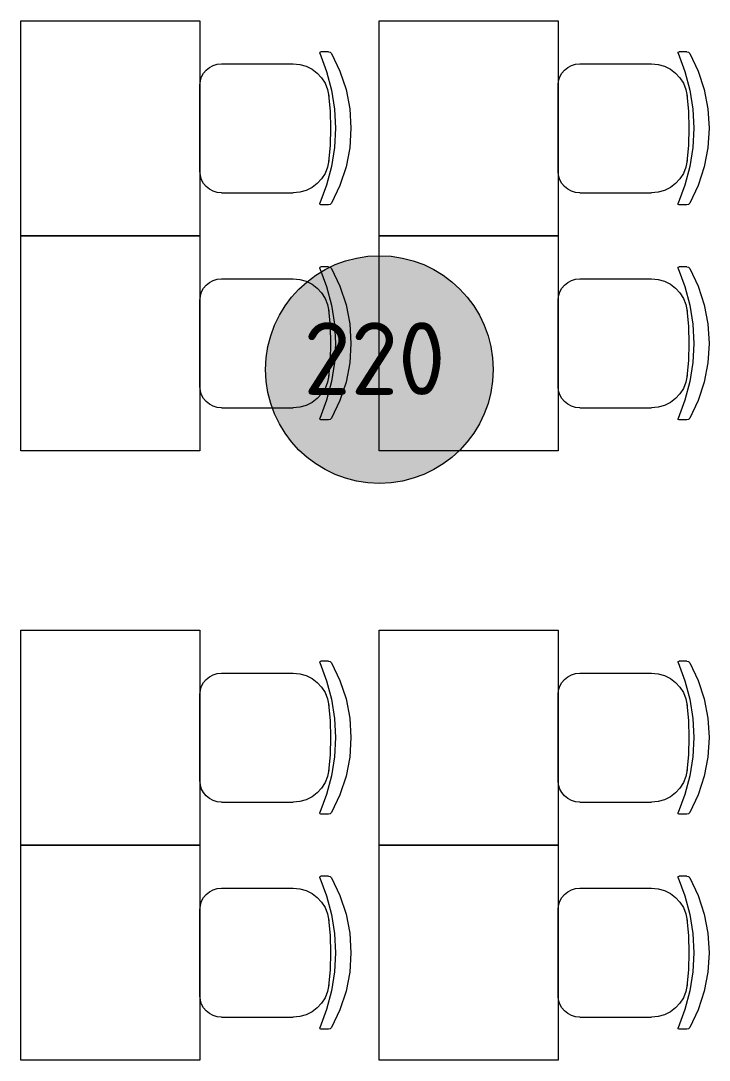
# Model space of a CAD drawing. Header units: millimetres. Extents: x 0 to 1189, y 0 to 841.
# Drawn here: x 498.78 to 517.99, y 318.92 to 347.92 of the extents above; entities that cross this region are included whole.
import ezdxf

# ---------------------------------------------------------------- set-up
doc = ezdxf.new("R2010")
doc.units = ezdxf.units.MM

msp = doc.modelspace()

# ---------------------------------------------------------------- hatches: boundary and pattern name
at = {"true_color": 0xffffff}
h = msp.add_hatch(color=7, dxfattribs=at)
edge = h.paths.add_edge_path()
edge.add_arc((508.789277, 338.194287), 3.176255, 0, 360)

# ---------------------------------------------------------------- linework, layer by layer
at = {"color": 253, "lineweight": 0, "true_color": 0x999999}
for points in [[(498.778762, 341.924293), (498.778762, 347.924302)], [(498.778762, 347.924302), (503.77877, 347.924302)], [(503.77877, 347.924302), (503.77877, 341.924293)], [(508.778777, 341.924293), (508.778777, 347.924302)], [(508.778777, 347.924302), (513.778785, 347.924302)], [(513.778785, 347.924302), (513.778785, 341.924293)], [(507.125775, 347.016301), (507.122775, 347.029301), (507.1314, 347.050676), (507.152775, 347.059301)], [(507.125775, 347.016301), (507.122775, 347.029301), (507.1314, 347.050676), (507.152775, 347.059301)], [(507.125775, 347.016301), (507.316134, 346.512659), (507.45315, 345.993174), (507.535979, 345.462252), (507.563775, 344.924298), (507.535979, 344.386484), (507.45315, 343.855796), (507.316134, 343.336358), (507.125775, 342.832294)], [(507.125775, 347.016301), (507.316134, 346.512659), (507.45315, 345.993174), (507.535979, 345.462252), (507.563775, 344.924298), (507.535979, 344.386484), (507.45315, 343.855796), (507.316134, 343.336358), (507.125775, 342.832294)], [(507.368775, 347.059301), (507.152775, 347.059301)], [(507.368775, 347.059301), (507.152775, 347.059301)], [(507.368775, 347.059301), (507.41765, 347.046676), (507.453775, 347.012301)], [(507.368775, 347.059301), (507.41765, 347.046676), (507.453775, 347.012301)], [(507.453775, 347.012301), (507.687494, 346.519269), (507.856526, 346.002799), (507.959182, 345.46908), (507.993776, 344.924298), (507.959182, 344.379937), (507.856526, 343.846171), (507.687494, 343.329467), (507.453775, 342.836294)], [(507.453775, 347.012301), (507.687494, 346.519269), (507.856526, 346.002799), (507.959182, 345.46908), (507.993776, 344.924298), (507.959182, 344.379937), (507.856526, 343.846171), (507.687494, 343.329467), (507.453775, 342.836294)], [(517.12579, 347.016301), (517.12279, 347.029301), (517.131415, 347.050676), (517.15279, 347.059301)], [(517.12579, 347.016301), (517.12279, 347.029301), (517.131415, 347.050676), (517.15279, 347.059301)], [(517.12579, 347.016301), (517.31615, 346.512659), (517.453166, 345.993174), (517.535994, 345.462252), (517.563791, 344.924298), (517.535994, 344.386484), (517.453166, 343.855796), (517.31615, 343.336358), (517.12579, 342.832294)], [(517.12579, 347.016301), (517.31615, 346.512659), (517.453166, 345.993174), (517.535994, 345.462252), (517.563791, 344.924298), (517.535994, 344.386484), (517.453166, 343.855796), (517.31615, 343.336358), (517.12579, 342.832294)], [(517.36879, 347.059301), (517.15279, 347.059301)], [(517.36879, 347.059301), (517.15279, 347.059301)], [(517.36879, 347.059301), (517.417665, 347.046676), (517.453791, 347.012301)], [(517.36879, 347.059301), (517.417665, 347.046676), (517.453791, 347.012301)], [(517.453791, 347.012301), (517.68751, 346.519269), (517.856541, 346.002799), (517.959198, 345.46908), (517.993791, 344.924298), (517.959198, 344.379937), (517.856541, 343.846171), (517.68751, 343.329467), (517.453791, 342.836294)], [(517.453791, 347.012301), (517.68751, 346.519269), (517.856541, 346.002799), (517.959198, 345.46908), (517.993791, 344.924298), (517.959198, 344.379937), (517.856541, 343.846171), (517.68751, 343.329467), (517.453791, 342.836294)], [(503.77877, 346.124299), (503.790975, 346.245401), (503.825973, 346.358112), (503.881338, 346.460042), (503.954645, 346.5488), (504.043467, 346.621996), (504.14538, 346.677238), (504.257956, 346.712136), (504.378771, 346.7243)], [(503.77877, 346.124299), (503.790975, 346.245401), (503.825973, 346.358112), (503.881338, 346.460042), (503.954645, 346.5488), (504.043467, 346.621996), (504.14538, 346.677238), (504.257956, 346.712136), (504.378771, 346.7243)], [(504.378771, 346.7243), (506.381774, 346.7243)], [(504.378771, 346.7243), (506.381774, 346.7243)], [(506.381774, 346.7243), (506.57001, 346.706587), (506.746915, 346.655535), (506.90903, 346.574271), (507.0529, 346.465925), (507.175066, 346.333626), (507.272072, 346.180503), (507.340461, 346.009684), (507.376775, 345.824299)], [(506.381774, 346.7243), (506.57001, 346.706587), (506.746915, 346.655535), (506.90903, 346.574271), (507.0529, 346.465925), (507.175066, 346.333626), (507.272072, 346.180503), (507.340461, 346.009684), (507.376775, 345.824299)], [(513.778785, 346.124299), (513.79099, 346.245401), (513.825988, 346.358112), (513.881353, 346.460042), (513.95466, 346.5488), (514.043483, 346.621996), (514.145395, 346.677238), (514.257971, 346.712136), (514.378786, 346.7243)], [(513.778785, 346.124299), (513.79099, 346.245401), (513.825988, 346.358112), (513.881353, 346.460042), (513.95466, 346.5488), (514.043483, 346.621996), (514.145395, 346.677238), (514.257971, 346.712136), (514.378786, 346.7243)], [(514.378786, 346.7243), (516.381789, 346.7243)], [(514.378786, 346.7243), (516.381789, 346.7243)], [(516.381789, 346.7243), (516.570026, 346.706587), (516.74693, 346.655535), (516.909046, 346.574271), (517.052915, 346.465925), (517.175081, 346.333626), (517.272087, 346.180503), (517.340476, 346.009684), (517.37679, 345.824299)], [(516.381789, 346.7243), (516.570026, 346.706587), (516.74693, 346.655535), (516.909046, 346.574271), (517.052915, 346.465925), (517.175081, 346.333626), (517.272087, 346.180503), (517.340476, 346.009684), (517.37679, 345.824299)], [(503.77877, 343.723296), (503.77877, 346.124299)], [(503.77877, 343.723296), (503.77877, 346.124299)], [(513.778785, 343.723296), (513.778785, 346.124299)], [(513.778785, 343.723296), (513.778785, 346.124299)], [(507.371775, 345.865299), (507.41365, 345.395923), (507.427775, 344.924298), (507.41365, 344.453047), (507.371775, 343.983296)], [(507.371775, 345.865299), (507.41365, 345.395923), (507.427775, 344.924298), (507.41365, 344.453047), (507.371775, 343.983296)], [(517.37179, 345.865299), (517.413665, 345.395923), (517.427791, 344.924298), (517.413665, 344.453047), (517.37179, 343.983296)], [(517.37179, 345.865299), (517.413665, 345.395923), (517.427791, 344.924298), (517.413665, 344.453047), (517.37179, 343.983296)], [(507.376775, 344.024296), (507.340461, 343.838911), (507.272072, 343.668093), (507.175066, 343.514969), (507.0529, 343.38267), (506.90903, 343.274324), (506.746915, 343.193061), (506.57001, 343.142008), (506.381774, 343.124295)], [(507.376775, 344.024296), (507.340461, 343.838911), (507.272072, 343.668093), (507.175066, 343.514969), (507.0529, 343.38267), (506.90903, 343.274324), (506.746915, 343.193061), (506.57001, 343.142008), (506.381774, 343.124295)], [(517.37679, 344.024296), (517.340476, 343.838911), (517.272087, 343.668093), (517.175081, 343.514969), (517.052915, 343.38267), (516.909046, 343.274324), (516.74693, 343.193061), (516.570026, 343.142008), (516.381789, 343.124295)], [(517.37679, 344.024296), (517.340476, 343.838911), (517.272087, 343.668093), (517.175081, 343.514969), (517.052915, 343.38267), (516.909046, 343.274324), (516.74693, 343.193061), (516.570026, 343.142008), (516.381789, 343.124295)], [(504.378771, 343.124295), (504.257956, 343.1365), (504.14538, 343.171498), (504.043467, 343.226863), (503.954645, 343.30017), (503.881338, 343.388993), (503.825973, 343.490905), (503.790975, 343.603481), (503.77877, 343.724296)], [(504.378771, 343.124295), (504.257956, 343.1365), (504.14538, 343.171498), (504.043467, 343.226863), (503.954645, 343.30017), (503.881338, 343.388993), (503.825973, 343.490905), (503.790975, 343.603481), (503.77877, 343.724296)], [(514.378786, 343.124295), (514.257971, 343.1365), (514.145395, 343.171498), (514.043483, 343.226863), (513.95466, 343.30017), (513.881353, 343.388993), (513.825988, 343.490905), (513.79099, 343.603481), (513.778785, 343.724296)], [(514.378786, 343.124295), (514.257971, 343.1365), (514.145395, 343.171498), (514.043483, 343.226863), (513.95466, 343.30017), (513.881353, 343.388993), (513.825988, 343.490905), (513.79099, 343.603481), (513.778785, 343.724296)], [(504.378771, 343.124295), (506.381774, 343.124295)], [(504.378771, 343.124295), (506.381774, 343.124295)], [(514.378786, 343.124295), (516.381789, 343.124295)], [(514.378786, 343.124295), (516.381789, 343.124295)], [(507.152775, 342.789294), (507.1314, 342.798294), (507.122775, 342.819294), (507.125775, 342.832294)], [(507.152775, 342.789294), (507.1314, 342.798294), (507.122775, 342.819294), (507.125775, 342.832294)], [(507.368775, 342.789294), (507.152775, 342.789294)], [(507.368775, 342.789294), (507.152775, 342.789294)], [(507.453775, 342.836294), (507.41765, 342.801919), (507.368775, 342.789294)], [(507.453775, 342.836294), (507.41765, 342.801919), (507.368775, 342.789294)], [(517.15279, 342.789294), (517.131415, 342.798294), (517.12279, 342.819294), (517.12579, 342.832294)], [(517.15279, 342.789294), (517.131415, 342.798294), (517.12279, 342.819294), (517.12579, 342.832294)], [(517.36879, 342.789294), (517.15279, 342.789294)], [(517.36879, 342.789294), (517.15279, 342.789294)], [(517.453791, 342.836294), (517.417665, 342.801919), (517.36879, 342.789294)], [(517.453791, 342.836294), (517.417665, 342.801919), (517.36879, 342.789294)], [(498.778762, 335.924284), (498.778762, 341.924293)], [(498.778762, 341.924293), (503.77877, 341.924293)], [(503.77877, 341.924293), (498.778762, 341.924293)], [(503.77877, 341.924293), (503.77877, 335.924284)], [(508.778777, 335.924284), (508.778777, 341.924293)], [(508.778777, 341.924293), (513.778785, 341.924293)], [(513.778785, 341.924293), (508.778777, 341.924293)], [(513.778785, 341.924293), (513.778785, 335.924284)], [(507.125775, 341.016292), (507.122775, 341.029292), (507.1314, 341.050667), (507.152775, 341.059292)], [(507.125775, 341.016292), (507.122775, 341.029292), (507.1314, 341.050667), (507.152775, 341.059292)], [(507.368775, 341.059292), (507.152775, 341.059292)], [(507.368775, 341.059292), (507.152775, 341.059292)], [(507.368775, 341.059292), (507.41765, 341.046667), (507.453775, 341.012292)], [(507.368775, 341.059292), (507.41765, 341.046667), (507.453775, 341.012292)], [(517.12579, 341.016292), (517.12279, 341.029292), (517.131415, 341.050667), (517.15279, 341.059292)], [(517.12579, 341.016292), (517.12279, 341.029292), (517.131415, 341.050667), (517.15279, 341.059292)], [(517.36879, 341.059292), (517.15279, 341.059292)], [(517.36879, 341.059292), (517.15279, 341.059292)], [(517.36879, 341.059292), (517.417665, 341.046667), (517.453791, 341.012292)], [(517.36879, 341.059292), (517.417665, 341.046667), (517.453791, 341.012292)], [(507.125775, 341.016292), (507.316134, 340.51265), (507.45315, 339.993165), (507.535979, 339.462242), (507.563775, 338.924288), (507.535979, 338.386475), (507.45315, 337.855787), (507.316134, 337.336349), (507.125775, 336.832285)], [(507.125775, 341.016292), (507.316134, 340.51265), (507.45315, 339.993165), (507.535979, 339.462242), (507.563775, 338.924288), (507.535979, 338.386475), (507.45315, 337.855787), (507.316134, 337.336349), (507.125775, 336.832285)], [(507.453775, 341.012292), (507.687494, 340.51926), (507.856526, 340.00279), (507.959182, 339.469071), (507.993776, 338.924288), (507.959182, 338.379928), (507.856526, 337.846162), (507.687494, 337.329458), (507.453775, 336.836285)], [(507.453775, 341.012292), (507.687494, 340.51926), (507.856526, 340.00279), (507.959182, 339.469071), (507.993776, 338.924288), (507.959182, 338.379928), (507.856526, 337.846162), (507.687494, 337.329458), (507.453775, 336.836285)], [(517.12579, 341.016292), (517.31615, 340.51265), (517.453166, 339.993165), (517.535994, 339.462242), (517.563791, 338.924288), (517.535994, 338.386475), (517.453166, 337.855787), (517.31615, 337.336349), (517.12579, 336.832285)], [(517.12579, 341.016292), (517.31615, 340.51265), (517.453166, 339.993165), (517.535994, 339.462242), (517.563791, 338.924288), (517.535994, 338.386475), (517.453166, 337.855787), (517.31615, 337.336349), (517.12579, 336.832285)], [(517.453791, 341.012292), (517.68751, 340.51926), (517.856541, 340.00279), (517.959198, 339.469071), (517.993791, 338.924288), (517.959198, 338.379928), (517.856541, 337.846162), (517.68751, 337.329458), (517.453791, 336.836285)], [(517.453791, 341.012292), (517.68751, 340.51926), (517.856541, 340.00279), (517.959198, 339.469071), (517.993791, 338.924288), (517.959198, 338.379928), (517.856541, 337.846162), (517.68751, 337.329458), (517.453791, 336.836285)], [(503.77877, 340.12429), (503.790975, 340.245392), (503.825973, 340.358103), (503.881338, 340.460033), (503.954645, 340.548791), (504.043467, 340.621986), (504.14538, 340.677229), (504.257956, 340.712127), (504.378771, 340.724291)], [(503.77877, 340.12429), (503.790975, 340.245392), (503.825973, 340.358103), (503.881338, 340.460033), (503.954645, 340.548791), (504.043467, 340.621986), (504.14538, 340.677229), (504.257956, 340.712127), (504.378771, 340.724291)], [(504.378771, 340.724291), (506.381774, 340.724291)], [(504.378771, 340.724291), (506.381774, 340.724291)], [(506.381774, 340.724291), (506.57001, 340.706578), (506.746915, 340.655526), (506.90903, 340.574262), (507.0529, 340.465916), (507.175066, 340.333617), (507.272072, 340.180494), (507.340461, 340.009675), (507.376775, 339.82429)], [(506.381774, 340.724291), (506.57001, 340.706578), (506.746915, 340.655526), (506.90903, 340.574262), (507.0529, 340.465916), (507.175066, 340.333617), (507.272072, 340.180494), (507.340461, 340.009675), (507.376775, 339.82429)], [(513.778785, 340.12429), (513.79099, 340.245392), (513.825988, 340.358103), (513.881353, 340.460033), (513.95466, 340.548791), (514.043483, 340.621986), (514.145395, 340.677229), (514.257971, 340.712127), (514.378786, 340.724291)], [(513.778785, 340.12429), (513.79099, 340.245392), (513.825988, 340.358103), (513.881353, 340.460033), (513.95466, 340.548791), (514.043483, 340.621986), (514.145395, 340.677229), (514.257971, 340.712127), (514.378786, 340.724291)], [(514.378786, 340.724291), (516.381789, 340.724291)], [(514.378786, 340.724291), (516.381789, 340.724291)], [(516.381789, 340.724291), (516.570026, 340.706578), (516.74693, 340.655526), (516.909046, 340.574262), (517.052915, 340.465916), (517.175081, 340.333617), (517.272087, 340.180494), (517.340476, 340.009675), (517.37679, 339.82429)], [(516.381789, 340.724291), (516.570026, 340.706578), (516.74693, 340.655526), (516.909046, 340.574262), (517.052915, 340.465916), (517.175081, 340.333617), (517.272087, 340.180494), (517.340476, 340.009675), (517.37679, 339.82429)], [(503.77877, 337.723287), (503.77877, 340.12429)], [(503.77877, 337.723287), (503.77877, 340.12429)], [(513.778785, 337.723287), (513.778785, 340.12429)], [(513.778785, 337.723287), (513.778785, 340.12429)], [(507.371775, 339.86529), (507.41365, 339.395914), (507.427775, 338.924288), (507.41365, 338.453038), (507.371775, 337.983287)], [(507.371775, 339.86529), (507.41365, 339.395914), (507.427775, 338.924288), (507.41365, 338.453038), (507.371775, 337.983287)], [(517.37179, 339.86529), (517.413665, 339.395914), (517.427791, 338.924288), (517.413665, 338.453038), (517.37179, 337.983287)], [(517.37179, 339.86529), (517.413665, 339.395914), (517.427791, 338.924288), (517.413665, 338.453038), (517.37179, 337.983287)], [(507.376775, 338.024287), (507.340461, 337.838902), (507.272072, 337.668083), (507.175066, 337.51496), (507.0529, 337.382661), (506.90903, 337.274315), (506.746915, 337.193051), (506.57001, 337.141999), (506.381774, 337.124286)], [(507.376775, 338.024287), (507.340461, 337.838902), (507.272072, 337.668083), (507.175066, 337.51496), (507.0529, 337.382661), (506.90903, 337.274315), (506.746915, 337.193051), (506.57001, 337.141999), (506.381774, 337.124286)], [(517.37679, 338.024287), (517.340476, 337.838902), (517.272087, 337.668083), (517.175081, 337.51496), (517.052915, 337.382661), (516.909046, 337.274315), (516.74693, 337.193051), (516.570026, 337.141999), (516.381789, 337.124286)], [(517.37679, 338.024287), (517.340476, 337.838902), (517.272087, 337.668083), (517.175081, 337.51496), (517.052915, 337.382661), (516.909046, 337.274315), (516.74693, 337.193051), (516.570026, 337.141999), (516.381789, 337.124286)], [(504.378771, 337.124286), (504.257956, 337.136491), (504.14538, 337.171489), (504.043467, 337.226854), (503.954645, 337.300161), (503.881338, 337.388983), (503.825973, 337.490896), (503.790975, 337.603472), (503.77877, 337.724287)], [(504.378771, 337.124286), (504.257956, 337.136491), (504.14538, 337.171489), (504.043467, 337.226854), (503.954645, 337.300161), (503.881338, 337.388983), (503.825973, 337.490896), (503.790975, 337.603472), (503.77877, 337.724287)], [(514.378786, 337.124286), (514.257971, 337.136491), (514.145395, 337.171489), (514.043483, 337.226854), (513.95466, 337.300161), (513.881353, 337.388983), (513.825988, 337.490896), (513.79099, 337.603472), (513.778785, 337.724287)], [(514.378786, 337.124286), (514.257971, 337.136491), (514.145395, 337.171489), (514.043483, 337.226854), (513.95466, 337.300161), (513.881353, 337.388983), (513.825988, 337.490896), (513.79099, 337.603472), (513.778785, 337.724287)], [(504.378771, 337.124286), (506.381774, 337.124286)], [(504.378771, 337.124286), (506.381774, 337.124286)], [(514.378786, 337.124286), (516.381789, 337.124286)], [(514.378786, 337.124286), (516.381789, 337.124286)], [(507.152775, 336.789285), (507.1314, 336.798285), (507.122775, 336.819285), (507.125775, 336.832285)], [(507.152775, 336.789285), (507.1314, 336.798285), (507.122775, 336.819285), (507.125775, 336.832285)], [(507.368775, 336.789285), (507.152775, 336.789285)], [(507.368775, 336.789285), (507.152775, 336.789285)], [(507.453775, 336.836285), (507.41765, 336.80191), (507.368775, 336.789285)], [(507.453775, 336.836285), (507.41765, 336.80191), (507.368775, 336.789285)], [(517.15279, 336.789285), (517.131415, 336.798285), (517.12279, 336.819285), (517.12579, 336.832285)], [(517.15279, 336.789285), (517.131415, 336.798285), (517.12279, 336.819285), (517.12579, 336.832285)], [(517.36879, 336.789285), (517.15279, 336.789285)], [(517.36879, 336.789285), (517.15279, 336.789285)], [(517.453791, 336.836285), (517.417665, 336.80191), (517.36879, 336.789285)], [(517.453791, 336.836285), (517.417665, 336.80191), (517.36879, 336.789285)], [(503.77877, 335.924284), (498.778762, 335.924284)], [(513.778785, 335.924284), (508.778777, 335.924284)], [(498.778762, 324.924267), (498.778762, 330.924276)], [(498.778762, 330.924276), (503.77877, 330.924276)], [(503.77877, 330.924276), (503.77877, 324.924267)], [(508.778777, 324.924267), (508.778777, 330.924276)], [(508.778777, 330.924276), (513.778785, 330.924276)], [(513.778785, 330.924276), (513.778785, 324.924267)], [(507.125775, 330.016275), (507.122775, 330.029275), (507.1314, 330.05065), (507.152775, 330.059275)], [(507.125775, 330.016275), (507.122775, 330.029275), (507.1314, 330.05065), (507.152775, 330.059275)], [(507.368775, 330.059275), (507.152775, 330.059275)], [(507.368775, 330.059275), (507.152775, 330.059275)], [(507.368775, 330.059275), (507.41765, 330.04665), (507.453775, 330.012275)], [(507.368775, 330.059275), (507.41765, 330.04665), (507.453775, 330.012275)], [(517.12579, 330.016275), (517.12279, 330.029275), (517.131415, 330.05065), (517.15279, 330.059275)], [(517.12579, 330.016275), (517.12279, 330.029275), (517.131415, 330.05065), (517.15279, 330.059275)], [(517.36879, 330.059275), (517.15279, 330.059275)], [(517.36879, 330.059275), (517.15279, 330.059275)], [(517.36879, 330.059275), (517.417665, 330.04665), (517.453791, 330.012275)], [(517.36879, 330.059275), (517.417665, 330.04665), (517.453791, 330.012275)], [(507.125775, 330.016275), (507.316134, 329.512633), (507.45315, 328.993148), (507.535979, 328.462226), (507.563775, 327.924272), (507.535979, 327.386458), (507.45315, 326.85577), (507.316134, 326.336332), (507.125775, 325.832268)], [(507.125775, 330.016275), (507.316134, 329.512633), (507.45315, 328.993148), (507.535979, 328.462226), (507.563775, 327.924272), (507.535979, 327.386458), (507.45315, 326.85577), (507.316134, 326.336332), (507.125775, 325.832268)], [(507.453775, 330.012275), (507.687494, 329.519243), (507.856526, 329.002773), (507.959182, 328.469054), (507.993776, 327.924272), (507.959182, 327.379911), (507.856526, 326.846145), (507.687494, 326.329441), (507.453775, 325.836268)], [(507.453775, 330.012275), (507.687494, 329.519243), (507.856526, 329.002773), (507.959182, 328.469054), (507.993776, 327.924272), (507.959182, 327.379911), (507.856526, 326.846145), (507.687494, 326.329441), (507.453775, 325.836268)], [(517.12579, 330.016275), (517.31615, 329.512633), (517.453166, 328.993148), (517.535994, 328.462226), (517.563791, 327.924272), (517.535994, 327.386458), (517.453166, 326.85577), (517.31615, 326.336332), (517.12579, 325.832268)], [(517.12579, 330.016275), (517.31615, 329.512633), (517.453166, 328.993148), (517.535994, 328.462226), (517.563791, 327.924272), (517.535994, 327.386458), (517.453166, 326.85577), (517.31615, 326.336332), (517.12579, 325.832268)], [(517.453791, 330.012275), (517.68751, 329.519243), (517.856541, 329.002773), (517.959198, 328.469054), (517.993791, 327.924272), (517.959198, 327.379911), (517.856541, 326.846145), (517.68751, 326.329441), (517.453791, 325.836268)], [(517.453791, 330.012275), (517.68751, 329.519243), (517.856541, 329.002773), (517.959198, 328.469054), (517.993791, 327.924272), (517.959198, 327.379911), (517.856541, 326.846145), (517.68751, 326.329441), (517.453791, 325.836268)], [(503.77877, 329.124274), (503.790975, 329.245375), (503.825973, 329.358086), (503.881338, 329.460016), (503.954645, 329.548774), (504.043467, 329.62197), (504.14538, 329.677212), (504.257956, 329.71211), (504.378771, 329.724274)], [(503.77877, 329.124274), (503.790975, 329.245375), (503.825973, 329.358086), (503.881338, 329.460016), (503.954645, 329.548774), (504.043467, 329.62197), (504.14538, 329.677212), (504.257956, 329.71211), (504.378771, 329.724274)], [(504.378771, 329.724274), (506.381774, 329.724274)], [(504.378771, 329.724274), (506.381774, 329.724274)], [(506.381774, 329.724274), (506.57001, 329.706562), (506.746915, 329.655509), (506.90903, 329.574245), (507.0529, 329.465899), (507.175066, 329.3336), (507.272072, 329.180477), (507.340461, 329.009658), (507.376775, 328.824273)], [(506.381774, 329.724274), (506.57001, 329.706562), (506.746915, 329.655509), (506.90903, 329.574245), (507.0529, 329.465899), (507.175066, 329.3336), (507.272072, 329.180477), (507.340461, 329.009658), (507.376775, 328.824273)], [(513.778785, 329.124274), (513.79099, 329.245375), (513.825988, 329.358086), (513.881353, 329.460016), (513.95466, 329.548774), (514.043483, 329.62197), (514.145395, 329.677212), (514.257971, 329.71211), (514.378786, 329.724274)], [(513.778785, 329.124274), (513.79099, 329.245375), (513.825988, 329.358086), (513.881353, 329.460016), (513.95466, 329.548774), (514.043483, 329.62197), (514.145395, 329.677212), (514.257971, 329.71211), (514.378786, 329.724274)], [(514.378786, 329.724274), (516.381789, 329.724274)], [(514.378786, 329.724274), (516.381789, 329.724274)], [(516.381789, 329.724274), (516.570026, 329.706562), (516.74693, 329.655509), (516.909046, 329.574245), (517.052915, 329.465899), (517.175081, 329.3336), (517.272087, 329.180477), (517.340476, 329.009658), (517.37679, 328.824273)], [(516.381789, 329.724274), (516.570026, 329.706562), (516.74693, 329.655509), (516.909046, 329.574245), (517.052915, 329.465899), (517.175081, 329.3336), (517.272087, 329.180477), (517.340476, 329.009658), (517.37679, 328.824273)], [(503.77877, 326.72327), (503.77877, 329.124274)], [(503.77877, 326.72327), (503.77877, 329.124274)], [(507.371775, 328.865273), (507.41365, 328.395897), (507.427775, 327.924272), (507.41365, 327.453021), (507.371775, 326.98327)], [(507.371775, 328.865273), (507.41365, 328.395897), (507.427775, 327.924272), (507.41365, 327.453021), (507.371775, 326.98327)], [(513.778785, 326.72327), (513.778785, 329.124274)], [(513.778785, 326.72327), (513.778785, 329.124274)], [(517.37179, 328.865273), (517.413665, 328.395897), (517.427791, 327.924272), (517.413665, 327.453021), (517.37179, 326.98327)], [(517.37179, 328.865273), (517.413665, 328.395897), (517.427791, 327.924272), (517.413665, 327.453021), (517.37179, 326.98327)], [(507.376775, 327.02427), (507.340461, 326.838885), (507.272072, 326.668067), (507.175066, 326.514943), (507.0529, 326.382644), (506.90903, 326.274298), (506.746915, 326.193035), (506.57001, 326.141982), (506.381774, 326.124269)], [(507.376775, 327.02427), (507.340461, 326.838885), (507.272072, 326.668067), (507.175066, 326.514943), (507.0529, 326.382644), (506.90903, 326.274298), (506.746915, 326.193035), (506.57001, 326.141982), (506.381774, 326.124269)], [(517.37679, 327.02427), (517.340476, 326.838885), (517.272087, 326.668067), (517.175081, 326.514943), (517.052915, 326.382644), (516.909046, 326.274298), (516.74693, 326.193035), (516.570026, 326.141982), (516.381789, 326.124269)], [(517.37679, 327.02427), (517.340476, 326.838885), (517.272087, 326.668067), (517.175081, 326.514943), (517.052915, 326.382644), (516.909046, 326.274298), (516.74693, 326.193035), (516.570026, 326.141982), (516.381789, 326.124269)], [(504.378771, 326.124269), (504.257956, 326.136474), (504.14538, 326.171472), (504.043467, 326.226837), (503.954645, 326.300144), (503.881338, 326.388967), (503.825973, 326.490879), (503.790975, 326.603455), (503.77877, 326.72427)], [(504.378771, 326.124269), (504.257956, 326.136474), (504.14538, 326.171472), (504.043467, 326.226837), (503.954645, 326.300144), (503.881338, 326.388967), (503.825973, 326.490879), (503.790975, 326.603455), (503.77877, 326.72427)], [(514.378786, 326.124269), (514.257971, 326.136474), (514.145395, 326.171472), (514.043483, 326.226837), (513.95466, 326.300144), (513.881353, 326.388967), (513.825988, 326.490879), (513.79099, 326.603455), (513.778785, 326.72427)], [(514.378786, 326.124269), (514.257971, 326.136474), (514.145395, 326.171472), (514.043483, 326.226837), (513.95466, 326.300144), (513.881353, 326.388967), (513.825988, 326.490879), (513.79099, 326.603455), (513.778785, 326.72427)], [(504.378771, 326.124269), (506.381774, 326.124269)], [(504.378771, 326.124269), (506.381774, 326.124269)], [(514.378786, 326.124269), (516.381789, 326.124269)], [(514.378786, 326.124269), (516.381789, 326.124269)], [(507.152775, 325.789268), (507.1314, 325.798268), (507.122775, 325.819268), (507.125775, 325.832268)], [(507.152775, 325.789268), (507.1314, 325.798268), (507.122775, 325.819268), (507.125775, 325.832268)], [(507.368775, 325.789268), (507.152775, 325.789268)], [(507.368775, 325.789268), (507.152775, 325.789268)], [(507.453775, 325.836268), (507.41765, 325.801893), (507.368775, 325.789268)], [(507.453775, 325.836268), (507.41765, 325.801893), (507.368775, 325.789268)], [(517.15279, 325.789268), (517.131415, 325.798268), (517.12279, 325.819268), (517.12579, 325.832268)], [(517.15279, 325.789268), (517.131415, 325.798268), (517.12279, 325.819268), (517.12579, 325.832268)], [(517.36879, 325.789268), (517.15279, 325.789268)], [(517.36879, 325.789268), (517.15279, 325.789268)], [(517.453791, 325.836268), (517.417665, 325.801893), (517.36879, 325.789268)], [(517.453791, 325.836268), (517.417665, 325.801893), (517.36879, 325.789268)], [(498.778762, 318.924258), (498.778762, 324.924267)], [(498.778762, 324.924267), (503.77877, 324.924267)], [(503.77877, 324.924267), (498.778762, 324.924267)], [(503.77877, 324.924267), (503.77877, 318.924258)], [(508.778777, 318.924258), (508.778777, 324.924267)], [(508.778777, 324.924267), (513.778785, 324.924267)], [(513.778785, 324.924267), (508.778777, 324.924267)], [(513.778785, 324.924267), (513.778785, 318.924258)], [(507.125775, 324.016266), (507.122775, 324.029266), (507.1314, 324.050641), (507.152775, 324.059266)], [(507.125775, 324.016266), (507.122775, 324.029266), (507.1314, 324.050641), (507.152775, 324.059266)], [(507.125775, 324.016266), (507.316134, 323.512624), (507.45315, 322.993139), (507.535979, 322.462216), (507.563775, 321.924263), (507.535979, 321.386449), (507.45315, 320.855761), (507.316134, 320.336323), (507.125775, 319.832259)], [(507.125775, 324.016266), (507.316134, 323.512624), (507.45315, 322.993139), (507.535979, 322.462216), (507.563775, 321.924263), (507.535979, 321.386449), (507.45315, 320.855761), (507.316134, 320.336323), (507.125775, 319.832259)], [(507.368775, 324.059266), (507.152775, 324.059266)], [(507.368775, 324.059266), (507.152775, 324.059266)], [(507.368775, 324.059266), (507.41765, 324.046641), (507.453775, 324.012266)], [(507.368775, 324.059266), (507.41765, 324.046641), (507.453775, 324.012266)], [(507.453775, 324.012266), (507.687494, 323.519234), (507.856526, 323.002764), (507.959182, 322.469045), (507.993776, 321.924263), (507.959182, 321.379902), (507.856526, 320.846136), (507.687494, 320.329432), (507.453775, 319.836259)], [(507.453775, 324.012266), (507.687494, 323.519234), (507.856526, 323.002764), (507.959182, 322.469045), (507.993776, 321.924263), (507.959182, 321.379902), (507.856526, 320.846136), (507.687494, 320.329432), (507.453775, 319.836259)], [(517.12579, 324.016266), (517.12279, 324.029266), (517.131415, 324.050641), (517.15279, 324.059266)], [(517.12579, 324.016266), (517.12279, 324.029266), (517.131415, 324.050641), (517.15279, 324.059266)], [(517.12579, 324.016266), (517.31615, 323.512624), (517.453166, 322.993139), (517.535994, 322.462216), (517.563791, 321.924263), (517.535994, 321.386449), (517.453166, 320.855761), (517.31615, 320.336323), (517.12579, 319.832259)], [(517.12579, 324.016266), (517.31615, 323.512624), (517.453166, 322.993139), (517.535994, 322.462216), (517.563791, 321.924263), (517.535994, 321.386449), (517.453166, 320.855761), (517.31615, 320.336323), (517.12579, 319.832259)], [(517.36879, 324.059266), (517.15279, 324.059266)], [(517.36879, 324.059266), (517.15279, 324.059266)], [(517.36879, 324.059266), (517.417665, 324.046641), (517.453791, 324.012266)], [(517.36879, 324.059266), (517.417665, 324.046641), (517.453791, 324.012266)], [(517.453791, 324.012266), (517.68751, 323.519234), (517.856541, 323.002764), (517.959198, 322.469045), (517.993791, 321.924263), (517.959198, 321.379902), (517.856541, 320.846136), (517.68751, 320.329432), (517.453791, 319.836259)], [(517.453791, 324.012266), (517.68751, 323.519234), (517.856541, 323.002764), (517.959198, 322.469045), (517.993791, 321.924263), (517.959198, 321.379902), (517.856541, 320.846136), (517.68751, 320.329432), (517.453791, 319.836259)], [(503.77877, 323.124264), (503.790975, 323.245366), (503.825973, 323.358077), (503.881338, 323.460007), (503.954645, 323.548765), (504.043467, 323.62196), (504.14538, 323.677203), (504.257956, 323.712101), (504.378771, 323.724265)], [(503.77877, 323.124264), (503.790975, 323.245366), (503.825973, 323.358077), (503.881338, 323.460007), (503.954645, 323.548765), (504.043467, 323.62196), (504.14538, 323.677203), (504.257956, 323.712101), (504.378771, 323.724265)], [(504.378771, 323.724265), (506.381774, 323.724265)], [(504.378771, 323.724265), (506.381774, 323.724265)], [(506.381774, 323.724265), (506.57001, 323.706552), (506.746915, 323.6555), (506.90903, 323.574236), (507.0529, 323.46589), (507.175066, 323.333591), (507.272072, 323.180468), (507.340461, 323.009649), (507.376775, 322.824264)], [(506.381774, 323.724265), (506.57001, 323.706552), (506.746915, 323.6555), (506.90903, 323.574236), (507.0529, 323.46589), (507.175066, 323.333591), (507.272072, 323.180468), (507.340461, 323.009649), (507.376775, 322.824264)], [(513.778785, 323.124264), (513.79099, 323.245366), (513.825988, 323.358077), (513.881353, 323.460007), (513.95466, 323.548765), (514.043483, 323.62196), (514.145395, 323.677203), (514.257971, 323.712101), (514.378786, 323.724265)], [(513.778785, 323.124264), (513.79099, 323.245366), (513.825988, 323.358077), (513.881353, 323.460007), (513.95466, 323.548765), (514.043483, 323.62196), (514.145395, 323.677203), (514.257971, 323.712101), (514.378786, 323.724265)], [(514.378786, 323.724265), (516.381789, 323.724265)], [(514.378786, 323.724265), (516.381789, 323.724265)], [(516.381789, 323.724265), (516.570026, 323.706552), (516.74693, 323.6555), (516.909046, 323.574236), (517.052915, 323.46589), (517.175081, 323.333591), (517.272087, 323.180468), (517.340476, 323.009649), (517.37679, 322.824264)], [(516.381789, 323.724265), (516.570026, 323.706552), (516.74693, 323.6555), (516.909046, 323.574236), (517.052915, 323.46589), (517.175081, 323.333591), (517.272087, 323.180468), (517.340476, 323.009649), (517.37679, 322.824264)], [(503.77877, 320.723261), (503.77877, 323.124264)], [(503.77877, 320.723261), (503.77877, 323.124264)], [(513.778785, 320.723261), (513.778785, 323.124264)], [(513.778785, 320.723261), (513.778785, 323.124264)], [(507.371775, 322.865264), (507.41365, 322.395888), (507.427775, 321.924263), (507.41365, 321.453012), (507.371775, 320.983261)], [(507.371775, 322.865264), (507.41365, 322.395888), (507.427775, 321.924263), (507.41365, 321.453012), (507.371775, 320.983261)], [(517.37179, 322.865264), (517.413665, 322.395888), (517.427791, 321.924263), (517.413665, 321.453012), (517.37179, 320.983261)], [(517.37179, 322.865264), (517.413665, 322.395888), (517.427791, 321.924263), (517.413665, 321.453012), (517.37179, 320.983261)], [(507.376775, 321.024261), (507.340461, 320.838876), (507.272072, 320.668057), (507.175066, 320.514934), (507.0529, 320.382635), (506.90903, 320.274289), (506.746915, 320.193026), (506.57001, 320.141973), (506.381774, 320.12426)], [(507.376775, 321.024261), (507.340461, 320.838876), (507.272072, 320.668057), (507.175066, 320.514934), (507.0529, 320.382635), (506.90903, 320.274289), (506.746915, 320.193026), (506.57001, 320.141973), (506.381774, 320.12426)], [(517.37679, 321.024261), (517.340476, 320.838876), (517.272087, 320.668057), (517.175081, 320.514934), (517.052915, 320.382635), (516.909046, 320.274289), (516.74693, 320.193026), (516.570026, 320.141973), (516.381789, 320.12426)], [(517.37679, 321.024261), (517.340476, 320.838876), (517.272087, 320.668057), (517.175081, 320.514934), (517.052915, 320.382635), (516.909046, 320.274289), (516.74693, 320.193026), (516.570026, 320.141973), (516.381789, 320.12426)], [(504.378771, 320.12426), (504.257956, 320.136465), (504.14538, 320.171463), (504.043467, 320.226828), (503.954645, 320.300135), (503.881338, 320.388957), (503.825973, 320.49087), (503.790975, 320.603446), (503.77877, 320.724261)], [(504.378771, 320.12426), (504.257956, 320.136465), (504.14538, 320.171463), (504.043467, 320.226828), (503.954645, 320.300135), (503.881338, 320.388957), (503.825973, 320.49087), (503.790975, 320.603446), (503.77877, 320.724261)], [(514.378786, 320.12426), (514.257971, 320.136465), (514.145395, 320.171463), (514.043483, 320.226828), (513.95466, 320.300135), (513.881353, 320.388957), (513.825988, 320.49087), (513.79099, 320.603446), (513.778785, 320.724261)], [(514.378786, 320.12426), (514.257971, 320.136465), (514.145395, 320.171463), (514.043483, 320.226828), (513.95466, 320.300135), (513.881353, 320.388957), (513.825988, 320.49087), (513.79099, 320.603446), (513.778785, 320.724261)], [(504.378771, 320.12426), (506.381774, 320.12426)], [(504.378771, 320.12426), (506.381774, 320.12426)], [(514.378786, 320.12426), (516.381789, 320.12426)], [(514.378786, 320.12426), (516.381789, 320.12426)], [(507.152775, 319.789259), (507.1314, 319.798259), (507.122775, 319.819259), (507.125775, 319.832259)], [(507.152775, 319.789259), (507.1314, 319.798259), (507.122775, 319.819259), (507.125775, 319.832259)], [(507.368775, 319.789259), (507.152775, 319.789259)], [(507.368775, 319.789259), (507.152775, 319.789259)], [(507.453775, 319.836259), (507.41765, 319.801884), (507.368775, 319.789259)], [(507.453775, 319.836259), (507.41765, 319.801884), (507.368775, 319.789259)], [(517.15279, 319.789259), (517.131415, 319.798259), (517.12279, 319.819259), (517.12579, 319.832259)], [(517.15279, 319.789259), (517.131415, 319.798259), (517.12279, 319.819259), (517.12579, 319.832259)], [(517.36879, 319.789259), (517.15279, 319.789259)], [(517.36879, 319.789259), (517.15279, 319.789259)], [(517.453791, 319.836259), (517.417665, 319.801884), (517.36879, 319.789259)], [(517.453791, 319.836259), (517.417665, 319.801884), (517.36879, 319.789259)], [(503.77877, 318.924258), (498.778762, 318.924258)], [(513.778785, 318.924258), (508.778777, 318.924258)]]:
    msp.add_lwpolyline(points, dxfattribs=at)
at = {"color": 7, "lineweight": 0}
for points in [[(505.612772, 338.194287), (505.62917, 338.519006), (505.6773, 338.834347), (505.755564, 339.138713), (505.862367, 339.430508), (505.99611, 339.708135), (506.155199, 339.969997), (506.338036, 340.214498), (506.543024, 340.440041), (506.768567, 340.645029), (507.013068, 340.827866), (507.27493, 340.986954), (507.552557, 341.120698), (507.844352, 341.227501), (508.148718, 341.305765), (508.464059, 341.353894), (508.788777, 341.370292), (509.113672, 341.353894), (509.429167, 341.305765), (509.733667, 341.227501), (510.025576, 341.120698), (510.3033, 340.986954), (510.565243, 340.827866), (510.80981, 340.645029), (511.035406, 340.440041), (511.240435, 340.214498), (511.423303, 339.969997), (511.582414, 339.708135), (511.716172, 339.430508), (511.822984, 339.138713), (511.901253, 338.834347), (511.949384, 338.519006), (511.965782, 338.194287)], [(511.965782, 338.194287), (511.949384, 337.869569), (511.901253, 337.554228), (511.822984, 337.249862), (511.716172, 336.958067), (511.582414, 336.68044), (511.423303, 336.418578), (511.240435, 336.174077), (511.035406, 335.948534), (510.80981, 335.743546), (510.565243, 335.560709), (510.3033, 335.401621), (510.025576, 335.267877), (509.733667, 335.161074), (509.429167, 335.08281), (509.113672, 335.034681), (508.788777, 335.018283), (508.464059, 335.034681), (508.148718, 335.08281), (507.844352, 335.161074), (507.552557, 335.267877), (507.27493, 335.401621), (507.013068, 335.560709), (506.768567, 335.743546), (506.543024, 335.948534), (506.338036, 336.174077), (506.155199, 336.418578), (505.99611, 336.68044), (505.862367, 336.958067), (505.755564, 337.249862), (505.6773, 337.554228), (505.62917, 337.869569), (505.612772, 338.194287)]]:
    msp.add_lwpolyline(points, dxfattribs=at)

# ---------------------------------------------------------------- texts
at = {"color": 7, "insert": (506.667609, 339.514156), "char_height": 2.026853, "attachment_point": 1}
msp.add_mtext('{\\fGOSTCommon|b0|i0|c0;220}', dxfattribs=at)

doc.saveas('drawing.dxf')
